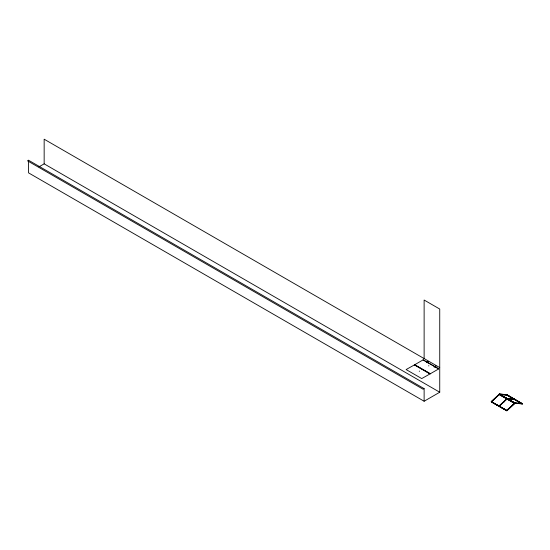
<?xml version="1.0" encoding="UTF-8"?>
<svg xmlns="http://www.w3.org/2000/svg" width="550" height="550" viewBox="0 0 550 550"><rect width="100%" height="100%" fill="white"/><g stroke="black" fill="none" stroke-linecap="round" stroke-linejoin="round"><path stroke-width="0.82" d="M491.48 401.844L506.859 410.493L491.618 401.741M499.524 394.178L499.207 394.508M522.266 403.597L514.807 402.937L506.715 410.554M514.869 403.013L522.445 403.7L506.715 394.659L499.503 394.027L499.434 394.46M506.715 394.659L522.342 403.968L514.607 403.136M506.928 394.783L506.632 395.044L522.074 403.872M507.334 398.805L514.264 399.238M514.381 399.19L507.526 398.585M512.731 399.678L512.524 399.554M512.834 399.41L512.462 399.224L512.786 399.541M491.253 401.782L499.476 394.171L491.288 401.796L506.853 410.74L491.253 401.782L506.866 410.802L515.082 402.951M514.979 403.322L499.462 394.041M499.317 394.082L491.288 401.692M491.418 401.851L499.572 394.295M506.722 398.86L499.152 406.044L506.701 398.874L506.935 399.135M506.873 398.942L499.366 406.168M499.187 405.955L506.914 399.08M504.481 401.582L504.116 401.775L504.439 401.452M506.66 410.651L514.711 403.171M506.639 410.465L514.924 402.978L499.159 394.178L514.484 403.411M506.804 410.768L514.944 403.26M506.825 394.886L499.421 394.226M514.848 403.171L522.294 403.769M424.126 388.623L28.538 160.236L27.5 160.834L423.081 389.221L424.126 388.623L424.126 401.246L439.739 392.232L439.739 309.045L424.126 300.032L424.126 358.572M38.954 166.849L44.158 163.845L439.739 392.232M499.352 394.329L514.779 403.157M507.375 398.716L514.312 399.362M514.408 403.281L514.793 403.349M499.4 394.047L507.038 394.804M499.297 394.316L506.846 394.982M499.434 394.391L506.935 395.072M507.306 398.695L514.415 399.307L507.409 398.64M506.715 394.673L522.397 403.837M506.639 394.866L522.252 403.879M499.29 394.068L515.082 403.136M515.041 403.246L499.194 394.158L499.386 394.529M514.566 403.336L499.228 394.687M504.302 401.555L504.075 401.644M504.384 401.672L504.151 401.768M439.739 367.586L44.158 139.198L44.158 163.845M423.252 359.927L438.873 368.94M414.618 364.918L430.231 373.931M424.126 401.246L28.538 172.858L28.538 160.236M428.794 365.564L428.794 365.977M419.334 371.023L419.334 371.442M423.081 359.893L414.755 364.705L430.368 373.718L438.701 368.913L423.081 359.893M428.031 361.549L426.291 362.553L428.031 362.746L428.031 361.549M435.834 366.053L434.101 367.056L435.834 367.256L435.834 366.053M414.446 364.884L406.113 369.559L421.733 378.572L430.059 373.897L414.446 364.884"/></g></svg>
